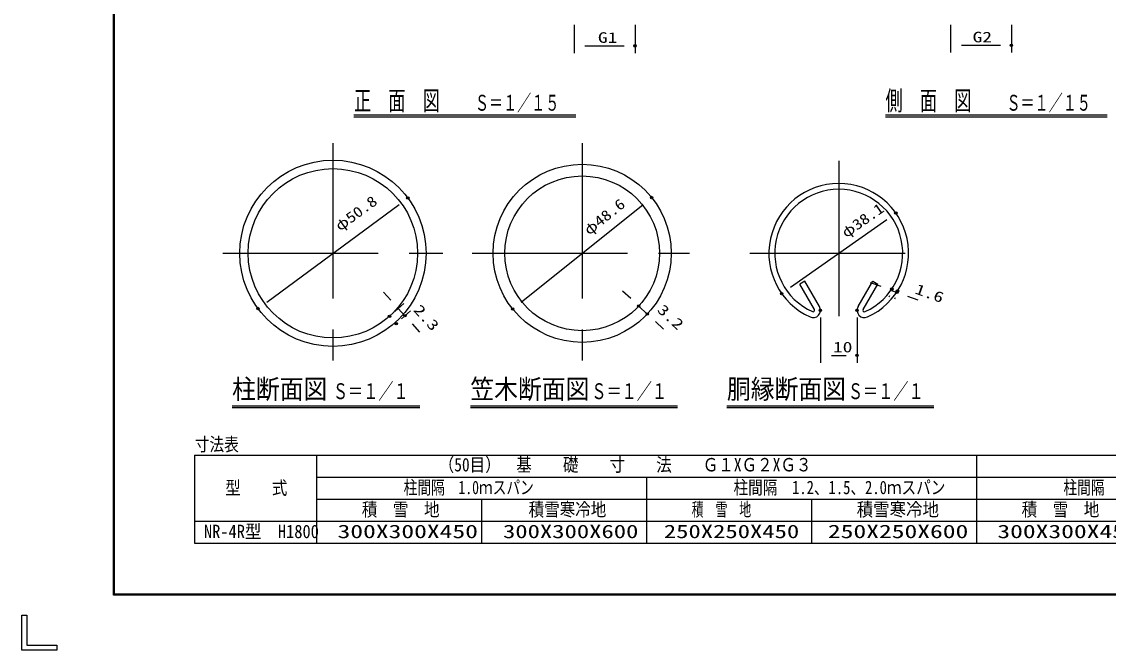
# Model space of a CAD drawing. Units: millimetres, scale not verified. Extents: x -4425 to 4425, y -3150 to 3150.
# Drawn here: x -4425 to 21, y -3150 to -578 of the extents above; entities that cross this region are included whole.
import ezdxf
from ezdxf.enums import TextEntityAlignment as Align

# ---------------------------------------------------------------- set-up
doc = ezdxf.new("R2010")
doc.units = ezdxf.units.MM
doc.header["$LTSCALE"] = 20
doc.header["$PDMODE"] = 32
doc.header["$PDSIZE"] = 10
doc.linetypes.add('USER1', pattern=[50.8, 31.75, -6.35, 6.35, -6.35])
for name, color, linetype, lineweight in [('0-0_1', 7, 'Continuous', 25), ('0-1_EXTCNT-LMEC0', 1, 'Continuous', 25), ('0-2_0', 4, 'Continuous', 25), ('0-5_WAKU', 7, 'Continuous', 25)]:
    doc.layers.add(name, color=color, linetype=linetype, lineweight=lineweight)
doc.layers.add('0-3_DEFPOINTS', color=7, linetype='Continuous')
doc.styles.add('ＭＳ ゴシック', font='')
doc.styles.get('ＭＳ ゴシック').set_extended_font_data('MS Gothic')

msp = doc.modelspace()

# ---------------------------------------------------------------- linework, layer by layer
at = {"layer": '0-0_1'}
for p, q in [((-3065.63, -959.55), (-2158.13, -959.55)), ((-3065.63, -967.05), (-2158.13, -967.05)), ((-890.63, -959.55), (16.87, -959.55)), ((-890.63, -967.05), (16.87, -967.05)), ((-1220.92, -1640.21), (-1241.7, -1652.21)), ((-1160.92, -1744.13), (-1220.92, -1640.21)), ((-1002.88, -1744.13), (-942.88, -1640.21)), ((-942.88, -1640.21), (-922.1, -1652.21)), ((-1181.7, -1756.13), (-1241.7, -1652.21)), ((-982.1, -1756.13), (-922.1, -1652.21)), ((-3564.46, -2149.5), (-2795.53, -2149.5)), ((-3564.46, -2157), (-2795.53, -2157)), ((-2589.46, -2149.5), (-1742.42, -2149.5)), ((-2589.46, -2157), (-1742.42, -2157)), ((-1539.46, -2149.5), (-692.42, -2149.5)), ((-1539.46, -2157), (-692.42, -2157))]:
    msp.add_line(p, q, dxfattribs=at)
at = {"layer": '0-0_1', "color": 3, "linetype": 'USER1'}
for p, q in [((-3151.9, -1075.93), (-3151.9, -1975.93)), ((-2131.9, -1075.93), (-2131.9, -1975.93)), ((-1081.9, -1148), (-1081.9, -1820)), ((-3601.9, -1525.93), (-2701.9, -1525.93)), ((-2717.31, -1525.93), (-2701.9, -1525.93)), ((-2581.9, -1525.93), (-1681.9, -1525.93)), ((-1445.8, -1525.93), (-747.55, -1525.93))]:
    msp.add_line(p, q, dxfattribs=at)
at = {"layer": '0-0_1', "color": 2}
for p, q in [((-3718.39, -2352.18), (2181.61, -2352.18)), ((-3718.39, -2352.18), (-3718.39, -2712.18)), ((-3218.39, -2352.18), (-3218.39, -2712.18)), ((-518.39, -2352.18), (-518.39, -2712.18)), ((-518.39, -2352.18), (-518.39, -2712.18)), ((-3218.39, -2442.18), (-518.39, -2442.18)), ((-1868.39, -2442.18), (-1868.39, -2712.18)), ((-518.39, -2442.18), (2181.61, -2442.18)), ((-3218.39, -2532.18), (-518.39, -2532.18)), ((-2543.39, -2532.18), (-2543.39, -2712.18)), ((-1193.39, -2532.18), (-1193.39, -2712.18)), ((-518.39, -2532.18), (2181.61, -2532.18)), ((-3718.39, -2622.18), (2181.61, -2622.18)), ((-3718.39, -2712.18), (2181.61, -2712.18))]:
    msp.add_line(p, q, dxfattribs=at)
at = {"layer": '0-0_1'}
for centre, radius in [((-3151.9, -1525.93), 381), ((-3151.9, -1525.93), 346.5), ((-2131.9, -1525.93), 364.5), ((-2131.9, -1525.93), 316.5)]:
    msp.add_circle(centre, radius, dxfattribs=at)
for centre, radius, start, end in [((-1081.9, -1525.93), 285.75, 294.23979, 245.76035), ((-1081.9, -1525.93), 261.75, 294.23979, 245.76035), ((-1186.9, -1759.13), 30, 245.76007, 30.00003), ((-1186.9, -1759.13), 6, 245.76007, 30.00003), ((-976.9, -1759.13), 30, 150.00012, 294.24009), ((-976.9, -1759.13), 6, 150.00012, 294.24009)]:
    msp.add_arc(centre, radius, start, end, dxfattribs=at)
at = {"layer": '0-1_EXTCNT-LMEC0'}
for p, q in [((-2165.27, -591), (-2165.27, -707)), ((-1915.27, -591), (-1915.27, -707)), ((-625.27, -591), (-625.27, -705)), ((-375.27, -591), (-375.27, -705))]:
    msp.add_line(p, q, dxfattribs=at)
at = {"layer": '0-1_EXTCNT-LMEC0', "color": 2}
for p, q in [((-2120.27, -677), (-1960.27, -677)), ((-580.27, -675), (-420.27, -675))]:
    msp.add_line(p, q, dxfattribs=at)
at = {"layer": '0-2_0', "color": 2}
for p, q in [((-3422.41, -1725.23), (-2881.39, -1326.63)), ((-2381.07, -1725.92), (-1882.73, -1325.94)), ((-1278.72, -1664.58), (-885.08, -1387.28)), ((-2914.29, -1717.73), (-2944.39, -1684.27)), ((-1933.35, -1711.11), (-1966.26, -1680.42)), ((-908.98, -1662.18), (-951.31, -1646.91)), ((-866.65, -1677.45), (-843.44, -1685.83)), ((-866.65, -1677.45), (-843.44, -1685.83)), ((-801.11, -1701.1), (-758.78, -1716.38)), ((-2884.2, -1751.18), (-2857.11, -1781.29)), ((-2884.2, -1751.18), (-2857.11, -1781.29)), ((-1900.45, -1741.81), (-1865.35, -1774.55)), ((-1900.45, -1741.81), (-1865.35, -1774.55)), ((-2827.02, -1814.75), (-2796.92, -1848.2)), ((-1832.44, -1805.24), (-1799.53, -1835.93)), ((-1111.9, -1943.41), (-1051.9, -1943.41))]:
    msp.add_line(p, q, dxfattribs=at)
at = {"layer": '0-2_0', "color": 1}
for p, q in [((-2897.86, -1763.48), (-2861.89, -1731.12)), ((-1879.99, -1719.87), (-1879.98, -1719.87)), ((-874.86, -1700.18), (-876.84, -1705.67)), ((-851.64, -1708.56), (-853.62, -1714.05)), ((-2870.78, -1793.59), (-2834.81, -1761.23)), ((-1844.88, -1752.61), (-1844.88, -1752.61)), ((-1156.9, -1789.13), (-1156.9, -1973.41)), ((-1006.9, -1789.13), (-1006.9, -1973.41))]:
    msp.add_line(p, q, dxfattribs=at)
at = {"layer": '0-3_DEFPOINTS'}
for p in [(-1915.27, -677), (-375.27, -675), (-2845.16, -1299.94), (-1847.64, -1297.77), (-848.3, -1361.36), (-1315.5, -1690.5), (-864.67, -1671.97), (-843.44, -1685.83), (-841.46, -1680.34), (-3458.64, -1751.92), (-2857.11, -1781.29), (-2416.16, -1754.09), (-1900.45, -1741.81), (-1865.35, -1774.55), (-1865.35, -1774.55), (-1156.9, -1759.13), (-1006.9, -1759.13), (-2920.17, -1783.54), (-2893.08, -1813.65), (-1006.9, -1943.41)]:
    msp.add_point(p, dxfattribs=at)
at = {"layer": '0-5_WAKU'}
for p, q in [((-4048.2, -2923), (-4048.2, 2923)), ((-4403.71, -3006.75), (-4403.71, -3128.51)), ((-4281.95, -3150), (-4425.2, -3150))]:
    msp.add_line(p, q, dxfattribs=at)
msp.add_lwpolyline([(-4050.2, 2925), (4199.8, 2925), (4199.8, -2925), (-4050.2, -2925)], close=True, dxfattribs=at)
for points in [[(4197.8, 2923), (4197.8, -2923), (-4048.2, -2923)], [(4195.8, 2921), (4195.8, -2921), (-4046.2, -2921)], [(-4046.2, -2921), (-4046.2, 2921), (4195.8, 2921)], [(-4425.2, -3150), (-4425.2, -3006.75), (-4403.71, -3006.75)], [(-4403.71, -3128.51), (-4281.95, -3128.51), (-4281.95, -3150)]]:
    msp.add_lwpolyline(points, dxfattribs=at)

# ---------------------------------------------------------------- texts
at = {"layer": '0-0_1', "style": 'ＭＳ ゴシック'}
for s, height, width, p in [('正\u3000面\u3000図', 79.33, 0.65, (-3065.63, -964.81)), ('Ｓ＝１／１５', 64.94, 0.65, (-2570.63, -962.04)), ('側\u3000面\u3000図', 79.33, 0.65, (-890.63, -964.81)), ('Ｓ＝１／１５', 64.94, 0.65, (-395.63, -962.04)), ('柱断面図', 79.38, 0.9, (-3564.46, -2144.77)), ('笠木断面図', 79.38, 0.9, (-2589.46, -2144.77)), ('胴縁断面図', 79.38, 0.9, (-1539.46, -2144.77)), ('Ｓ＝１／１', 64.94, 0.7, (-3151.96, -2141.99)), ('Ｓ＝１／１', 64.94, 0.7, (-2094.46, -2141.99)), ('Ｓ＝１／１', 64.94, 0.7, (-1044.46, -2141.99)), ('寸法表', 54.84, 0.8, (-3716.63, -2351.26)), ('（50目）\u3000基\u3000\u3000礎\u3000\u3000寸\u3000\u3000法\u3000\u3000Ｇ１XＧ２XＧ３', 54.84, 0.85, (-2719.09, -2434.66)), ('型\u3000\u3000式', 54.84, 0.85, (-3592.66, -2529.11)), ('柱間隔\u30001.0ｍスパン', 54.84, 0.75, (-2862.44, -2527.73)), ('柱間隔\u30001.2、1.5、2.0ｍスパン', 54.84, 0.8, (-1512.44, -2527.73)), ('柱間隔\u30001.0ｍスパン', 54.84, 0.75, (-162.44, -2527.73)), ('積\u3000雪\u3000地', 54.84, 0.85, (-3033.44, -2617.73)), ('積雪寒冷地', 54.84, 0.85, (-2350.94, -2617.73)), ('積\u3000雪\u3000地', 54.84, 0.65, (-1683.44, -2617.73)), ('積雪寒冷地', 54.84, 0.9, (-1008.44, -2617.73)), ('積\u3000雪\u3000地', 54.84, 0.85, (-333.44, -2617.73)), ('NR-4R型\u3000H1800', 54.84, 0.9, (-3679.58, -2707.73)), ('300X300X450', 54.84, 1.4, (-3132.86, -2707.73)), ('300X300X600', 54.84, 1.35, (-2455.8, -2707.73)), ('250X250X450', 54.84, 1.35, (-1797.58, -2707.73)), ('250X250X600', 54.84, 1.4, (-1126.25, -2707.73)), ('300X300X450', 54.84, 1.4, (-432.86, -2707.73))]:
    msp.add_text(s, height=height, dxfattribs=dict(at, width=width)).set_placement(p, align=Align.BOTTOM_LEFT)
at = {"layer": '0-1_EXTCNT-LMEC0', "color": 3, "style": 'ＭＳ ゴシック', "width": 1.35}
for s, p in [('G1', (-2067.27, -677.82)), ('G2', (-534.02, -675.82))]:
    msp.add_text(s, height=43.26, dxfattribs=at).set_placement(p, align=Align.BOTTOM_LEFT)
at = {"layer": '0-2_0', "color": 3, "style": 'ＭＳ ゴシック'}
for s, rotation, width, p in [('φ50.8', 36.381, 1.2, (-3115.24, -1447.89)), ('φ48.6', 38.752, 1.2, (-2095.47, -1464.46)), ('φ38.1', 35.164, 1.2, (-1044.19, -1475.39)), ('1.6', 340.159, 1.35, (-778.33, -1701.5)), ('2.3', 311.973, 1.35, (-2834.79, -1767.93)), ('3.2', 316.994, 1.35, (-1836.87, -1770.99))]:
    msp.add_text(s, height=43.26, rotation=rotation, dxfattribs=dict(at, width=width)).set_placement(p, align=Align.BOTTOM_LEFT)
at = {"layer": '0-2_0', "color": 3, "style": 'ＭＳ ゴシック', "width": 1.35}
msp.add_text('10', height=43.26, dxfattribs=at).set_placement((-1105.52, -1944.24), align=Align.BOTTOM_LEFT)

doc.saveas('drawing.dxf')
